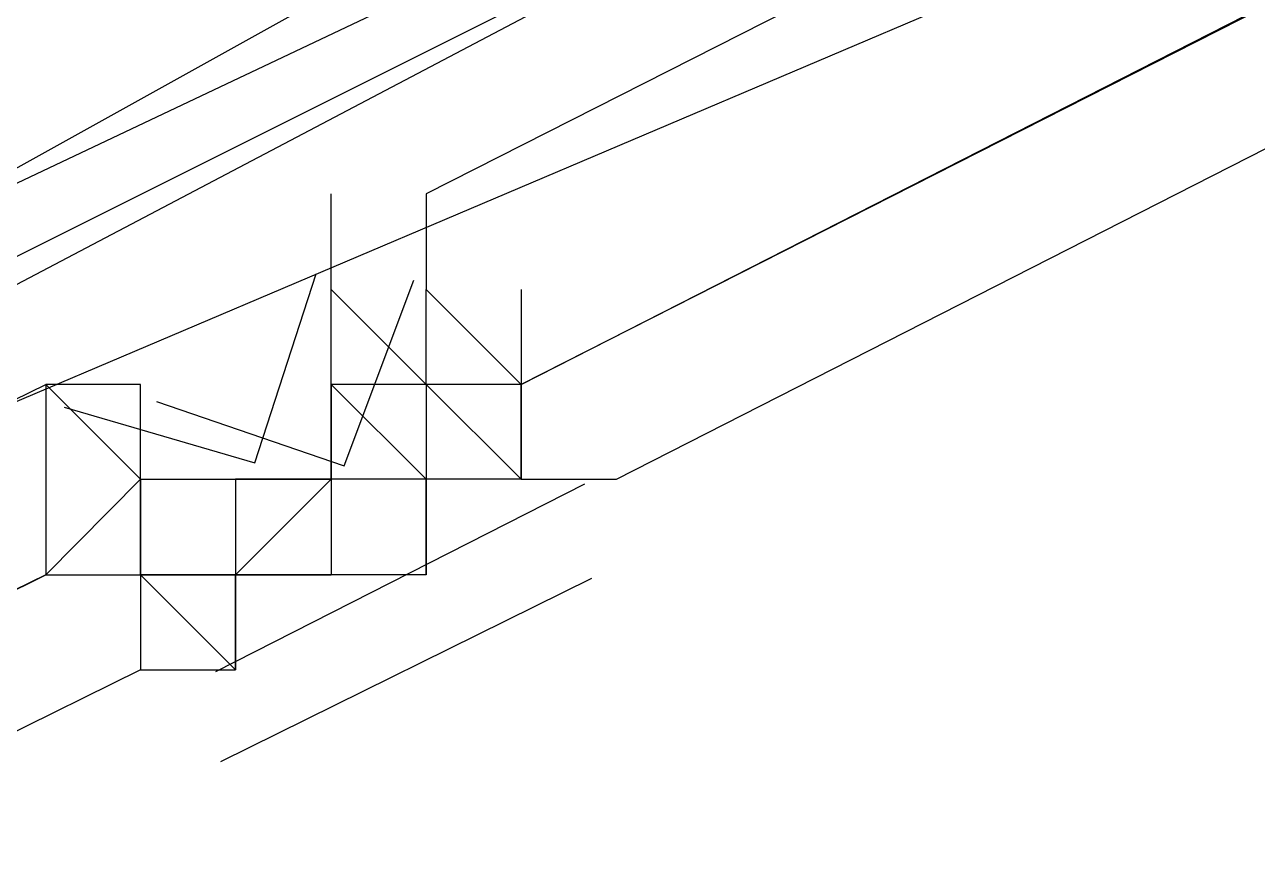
# Model space of a CAD drawing. Header units: feet. Extents: x -84 to 198, y -22 to 181.
# Drawn here: x 102.9437 to 103.1165, y 24.845 to 24.9615 of the extents above; entities that cross this region are included whole.
import ezdxf

# ---------------------------------------------------------------- set-up
doc = ezdxf.new("R2010")
doc.units = ezdxf.units.FT
doc.layers.add('A-LINEA', color=7, linetype='CONTINUOUS')

msp = doc.modelspace()

# ---------------------------------------------------------------- linework, layer by layer
at = {"layer": 'A-LINEA'}
for p, q in [((93.693, 20.9769), (103.4585, 25.128)), ((93.693, 20.9769), (103.4585, 25.128)), ((102.9867, 24.9378), (102.9867, 24.9378)), ((102.9867, 24.9378), (102.9867, 24.9378)), ((102.9867, 24.9378), (102.9867, 24.9378)), ((102.9867, 24.9378), (102.9867, 24.9378)), ((103, 24.9378), (103, 24.9378)), ((103, 24.9378), (103, 24.9378)), ((103, 24.9378), (103, 24.9378)), ((103, 24.9378), (103, 24.9378)), ((103, 24.9378), (103, 24.9378)), ((103, 24.9378), (103, 24.9378)), ((103, 24.9378), (103, 24.9378)), ((103, 24.9378), (103, 24.9378)), ((102.9867, 24.9244), (102.9867, 24.9244)), ((102.9867, 24.9244), (102.9867, 24.9244)), ((102.9867, 24.9244), (102.9867, 24.9244)), ((102.9867, 24.9111), (102.9867, 24.9244)), ((102.9867, 24.9244), (102.9867, 24.9244)), ((102.9867, 24.9244), (102.9867, 24.9244)), ((102.9867, 24.9244), (102.9867, 24.9244)), ((102.9867, 24.9244), (102.9867, 24.9244)), ((102.9867, 24.9244), (102.9867, 24.9244)), ((102.9867, 24.9111), (102.9867, 24.9244)), ((102.9867, 24.9244), (102.9867, 24.9244)), ((102.9867, 24.9244), (102.9867, 24.9244)), ((103, 24.9111), (103, 24.9244)), ((103, 24.9111), (103, 24.9244)), ((103, 24.9111), (103, 24.9244)), ((103, 24.9111), (103, 24.9244)), ((103, 24.9244), (103, 24.9244)), ((103, 24.9244), (103, 24.9244)), ((103, 24.9244), (103, 24.9244)), ((103, 24.9244), (103, 24.9244)), ((103, 24.9244), (103, 24.9244)), ((103, 24.9244), (103, 24.9244)), ((103, 24.9244), (103, 24.9244)), ((103, 24.9244), (103, 24.9244)), ((103, 24.9244), (103, 24.9244)), ((103, 24.9244), (103, 24.9244)), ((103, 24.9244), (103, 24.9244)), ((103, 24.9244), (103, 24.9244)), ((103, 24.9244), (103, 24.9244)), ((103, 24.9244), (103, 24.9244)), ((103, 24.9244), (103, 24.9244)), ((103, 24.9111), (103, 24.9244)), ((103, 24.9111), (103, 24.9244)), ((103, 24.9111), (103, 24.9244)), ((103, 24.9111), (103, 24.9244)), ((103, 24.9244), (103, 24.9244)), ((103, 24.9244), (103, 24.9244)), ((103, 24.9244), (103, 24.9244)), ((103, 24.9244), (103, 24.9244)), ((103, 24.9244), (103, 24.9244)), ((103, 24.9244), (103, 24.9244)), ((103, 24.9244), (103, 24.9244)), ((103, 24.9244), (103, 24.9244)), ((103, 24.9244), (103, 24.9244)), ((103, 24.9244), (103, 24.9244)), ((103, 24.9244), (103, 24.9244)), ((103, 24.9244), (103, 24.9244)), ((103, 24.9244), (103, 24.9244)), ((103, 24.9244), (103, 24.9244)), ((103, 24.9244), (103, 24.9244)), ((103.0133, 24.9244), (103.0133, 24.9111)), ((103.0133, 24.9244), (103.0133, 24.9111)), ((102.9467, 24.9111), (102.9467, 24.9111)), ((102.9467, 24.9111), (102.9467, 24.9111)), ((102.9467, 24.9111), (102.9467, 24.9111)), ((102.9467, 24.9111), (102.9467, 24.9111)), ((102.9467, 24.9111), (102.9467, 24.9111)), ((102.9467, 24.9111), (102.9467, 24.9111)), ((102.9467, 24.9111), (102.9467, 24.9111)), ((102.9467, 24.9111), (102.9467, 24.9111)), ((102.9467, 24.9111), (102.9467, 24.9111)), ((102.9467, 24.9111), (102.9467, 24.9111)), ((102.9467, 24.9111), (102.9467, 24.9111)), ((102.9467, 24.9111), (102.9467, 24.9111)), ((102.9467, 24.9111), (102.9467, 24.9111)), ((102.9467, 24.9111), (102.9467, 24.9111)), ((102.9467, 24.9111), (102.9467, 24.9111)), ((102.9467, 24.9111), (102.9467, 24.9111)), ((102.96, 24.9111), (102.96, 24.9111)), ((102.96, 24.9111), (102.96, 24.9111)), ((102.96, 24.9111), (102.96, 24.9111)), ((102.96, 24.9111), (102.96, 24.9111)), ((102.96, 24.9111), (102.96, 24.9111)), ((102.96, 24.9111), (102.96, 24.9111)), ((102.96, 24.9111), (102.96, 24.9111)), ((102.96, 24.9111), (102.96, 24.9111)), ((102.96, 24.9111), (102.96, 24.9111)), ((102.96, 24.9111), (102.96, 24.9111)), ((102.9867, 24.9111), (102.9867, 24.9111)), ((102.9867, 24.9111), (102.9867, 24.9111)), ((102.9867, 24.9111), (102.9867, 24.9111)), ((102.9867, 24.9111), (103, 24.8978)), ((102.9867, 24.9111), (102.9867, 24.9111)), ((102.9867, 24.9111), (102.9867, 24.9111)), ((102.9867, 24.9111), (102.9867, 24.9111)), ((102.9867, 24.9111), (102.9867, 24.9111)), ((102.9867, 24.8978), (102.9867, 24.9111)), ((102.9867, 24.9111), (102.9867, 24.9111)), ((102.9867, 24.9111), (102.9867, 24.9111)), ((102.9867, 24.9111), (102.9867, 24.9111)), ((102.9867, 24.9111), (102.9867, 24.9111)), ((102.9867, 24.9111), (102.9867, 24.9111)), ((102.9867, 24.9111), (102.9867, 24.8978)), ((102.9867, 24.9111), (102.9867, 24.9111)), ((102.9867, 24.9111), (102.9867, 24.9111)), ((102.9867, 24.9111), (102.9867, 24.9111)), ((102.9867, 24.9111), (102.9867, 24.9111)), ((102.9867, 24.9111), (102.9867, 24.8978)), ((102.9867, 24.9111), (102.9867, 24.9111)), ((102.9867, 24.9111), (102.9867, 24.9111)), ((102.9867, 24.9111), (102.9867, 24.9111)), ((102.9867, 24.9111), (102.9867, 24.9111)), ((103, 24.9111), (102.9867, 24.9111)), ((102.9867, 24.9111), (102.9867, 24.9111)), ((102.9867, 24.9111), (102.9867, 24.9111)), ((102.9867, 24.9111), (102.9867, 24.9111)), ((103, 24.9111), (102.9867, 24.9111)), ((102.9867, 24.9111), (102.9867, 24.9111)), ((102.9867, 24.9111), (102.9867, 24.9111)), ((102.9867, 24.9111), (102.9867, 24.9111)), ((102.9867, 24.9111), (102.9867, 24.9111)), ((102.9867, 24.9111), (102.9867, 24.9111)), ((102.9867, 24.9111), (102.9867, 24.9111)), ((102.9867, 24.9111), (102.9867, 24.9111)), ((102.9867, 24.9111), (102.9867, 24.9111)), ((102.9867, 24.9111), (102.9867, 24.9111)), ((102.9867, 24.9111), (102.9867, 24.9111)), ((102.9867, 24.9111), (102.9867, 24.9111)), ((102.9867, 24.9111), (103, 24.8978)), ((102.9867, 24.9111), (102.9867, 24.9111)), ((102.9867, 24.9111), (102.9867, 24.9111)), ((102.9867, 24.9111), (102.9867, 24.9111)), ((102.9867, 24.9111), (102.9867, 24.9111)), ((102.9867, 24.8978), (102.9867, 24.9111)), ((102.9867, 24.9111), (102.9867, 24.9111)), ((102.9867, 24.9111), (102.9867, 24.9111)), ((102.9867, 24.9111), (102.9867, 24.9111)), ((102.9867, 24.9111), (102.9867, 24.9111)), ((102.9867, 24.9111), (102.9867, 24.9111)), ((102.9867, 24.9111), (102.9867, 24.8978)), ((102.9867, 24.9111), (102.9867, 24.9111)), ((102.9867, 24.9111), (102.9867, 24.9111)), ((102.9867, 24.9111), (102.9867, 24.9111)), ((102.9867, 24.9111), (102.9867, 24.9111)), ((102.9867, 24.9111), (102.9867, 24.8978)), ((102.9867, 24.9111), (102.9867, 24.9111)), ((102.9867, 24.9111), (102.9867, 24.9111)), ((102.9867, 24.9111), (102.9867, 24.9111)), ((102.9867, 24.9111), (102.9867, 24.9111)), ((103, 24.9111), (102.9867, 24.9111)), ((102.9867, 24.9111), (102.9867, 24.9111)), ((102.9867, 24.9111), (102.9867, 24.9111)), ((102.9867, 24.9111), (102.9867, 24.9111)), ((103, 24.9111), (102.9867, 24.9111)), ((102.9867, 24.9111), (102.9867, 24.9111)), ((102.9867, 24.9111), (102.9867, 24.9111)), ((102.9867, 24.9111), (102.9867, 24.9111)), ((102.9867, 24.9111), (102.9867, 24.9111)), ((102.9867, 24.9111), (102.9867, 24.9111)), ((102.9867, 24.9111), (102.9867, 24.9111)), ((102.9867, 24.9111), (102.9867, 24.9111)), ((102.9867, 24.9111), (102.9867, 24.9111)), ((103, 24.9111), (103, 24.9111)), ((103, 24.9111), (103, 24.9111)), ((103, 24.9111), (103, 24.9111)), ((103, 24.9111), (103, 24.9111)), ((103, 24.9111), (103, 24.9111)), ((103, 24.9111), (103, 24.9111)), ((103, 24.9111), (103, 24.9111)), ((103, 24.9111), (103, 24.9111)), ((103, 24.9111), (103, 24.9111)), ((103, 24.9111), (103, 24.9111)), ((103, 24.9111), (103, 24.9111)), ((103, 24.9111), (103, 24.9111)), ((103, 24.9111), (103, 24.9111)), ((103, 24.9111), (103, 24.9111)), ((103, 24.9111), (103, 24.9111)), ((103, 24.9111), (103, 24.9111)), ((103, 24.9111), (103, 24.9111)), ((103, 24.9111), (103, 24.9111)), ((103.0133, 24.9111), (103, 24.9111)), ((103, 24.9111), (103, 24.8978)), ((103, 24.9111), (103, 24.9111)), ((103, 24.9111), (103, 24.9111)), ((103, 24.9111), (103, 24.9111)), ((103, 24.9111), (103, 24.9111)), ((103, 24.9111), (103, 24.9111)), ((103, 24.9111), (103, 24.9111)), ((103, 24.9111), (103, 24.9111)), ((103, 24.9111), (103, 24.9111)), ((103, 24.9111), (103, 24.9111)), ((103, 24.9111), (103, 24.9111)), ((103, 24.9111), (103, 24.9111)), ((103, 24.9111), (103, 24.9111)), ((103, 24.9111), (103, 24.9111)), ((103, 24.9111), (103, 24.8978)), ((103, 24.9111), (103, 24.9111)), ((103, 24.9111), (103, 24.9111)), ((103, 24.9111), (103, 24.9111)), ((103, 24.9111), (103, 24.9111)), ((103, 24.9111), (103, 24.9111)), ((103, 24.9111), (103, 24.9111)), ((103, 24.9111), (103, 24.9111)), ((103, 24.9111), (103, 24.9111)), ((103, 24.9111), (103, 24.9111)), ((103, 24.9111), (103, 24.9111)), ((103, 24.9111), (103, 24.9111)), ((103, 24.9111), (103, 24.9111)), ((103, 24.9111), (103, 24.9111)), ((103, 24.9111), (103, 24.9111)), ((103, 24.9111), (103, 24.9111)), ((103, 24.9111), (103, 24.9111)), ((103, 24.9111), (103, 24.9111)), ((103, 24.9111), (103, 24.9111)), ((103, 24.9111), (103, 24.9111)), ((103, 24.9111), (103, 24.9111)), ((103, 24.9111), (103, 24.9111)), ((103, 24.9111), (103, 24.9111)), ((103, 24.9111), (103, 24.9111)), ((103, 24.9111), (103, 24.9111)), ((103, 24.9111), (103, 24.9111)), ((103, 24.9111), (103, 24.9111)), ((103, 24.9111), (103, 24.9111)), ((103, 24.9111), (103, 24.9111)), ((103, 24.9111), (103, 24.9111)), ((103.0133, 24.9111), (103, 24.9111)), ((103, 24.9111), (103, 24.8978)), ((103, 24.9111), (103, 24.9111)), ((103, 24.9111), (103, 24.9111)), ((103, 24.9111), (103, 24.9111)), ((103, 24.9111), (103, 24.9111)), ((103, 24.9111), (103, 24.9111)), ((103, 24.9111), (103, 24.9111)), ((103, 24.9111), (103, 24.9111)), ((103, 24.9111), (103, 24.9111)), ((103, 24.9111), (103, 24.9111)), ((103, 24.9111), (103, 24.9111)), ((103, 24.9111), (103, 24.9111)), ((103, 24.9111), (103, 24.9111)), ((103, 24.9111), (103, 24.9111)), ((103, 24.9111), (103, 24.8978)), ((103, 24.9111), (103, 24.9111)), ((103, 24.9111), (103, 24.9111)), ((103, 24.9111), (103, 24.9111)), ((103, 24.9111), (103, 24.9111)), ((103, 24.9111), (103, 24.9111)), ((103, 24.9111), (103, 24.9111)), ((103, 24.9111), (103, 24.9111)), ((103, 24.9111), (103, 24.9111)), ((103, 24.9111), (103, 24.9111)), ((103, 24.9111), (103, 24.9111)), ((103, 24.9111), (103, 24.9111)), ((103.0133, 24.9111), (103.0133, 24.9111)), ((103.0133, 24.9111), (103.0133, 24.9111)), ((103.0133, 24.9111), (103.0133, 24.9111)), ((103.0133, 24.9111), (103.0133, 24.9111)), ((103.0133, 24.9111), (103.0133, 24.9111)), ((103.0133, 24.8978), (103.0133, 24.9111)), ((103.0133, 24.9111), (103.0133, 24.9111)), ((103.0133, 24.9111), (103.0133, 24.9111)), ((103.0133, 24.9111), (103.0133, 24.9111)), ((103.0133, 24.9111), (103.0133, 24.9111)), ((103.0133, 24.9111), (103.0133, 24.9111)), ((103.0133, 24.9111), (103.0133, 24.9111)), ((103.0133, 24.9111), (103.0133, 24.9111)), ((103.0133, 24.9111), (103.0133, 24.9111)), ((103.0133, 24.9111), (103.0133, 24.9111)), ((103.0133, 24.9111), (103.0133, 24.9111)), ((103.0133, 24.9111), (103.0133, 24.9111)), ((103.0133, 24.9111), (103.0133, 24.9111)), ((103.0133, 24.8978), (103.0133, 24.9111)), ((103.0133, 24.9111), (103.0133, 24.9111)), ((103.0133, 24.9111), (103.0133, 24.9111)), ((103.0133, 24.9111), (103.0133, 24.9111)), ((103.0133, 24.9111), (103.0133, 24.9111)), ((103.0133, 24.9111), (103.0133, 24.9111)), ((103.0133, 24.9111), (103.0133, 24.9111)), ((103.0133, 24.9111), (103.0133, 24.9111)), ((102.9467, 24.8978), (102.9467, 24.8978)), ((102.9467, 24.8978), (102.9467, 24.8978)), ((102.9467, 24.8978), (102.9467, 24.8978)), ((102.9467, 24.8978), (102.9467, 24.8978)), ((102.9467, 24.8978), (102.9467, 24.8978)), ((102.9467, 24.8978), (102.9467, 24.8978)), ((102.9467, 24.8978), (102.9467, 24.8978)), ((102.9467, 24.8978), (102.9467, 24.8978)), ((102.9467, 24.8978), (102.9467, 24.8978)), ((102.9467, 24.8978), (102.9467, 24.8978)), ((102.9467, 24.8978), (102.9467, 24.8978)), ((102.9467, 24.8978), (102.9467, 24.8978)), ((102.9467, 24.8978), (102.9467, 24.8978)), ((102.9467, 24.8978), (102.9467, 24.8978)), ((102.9467, 24.8978), (102.9467, 24.8978)), ((102.9467, 24.8978), (102.9467, 24.8978)), ((102.96, 24.8978), (102.96, 24.8978)), ((102.96, 24.8978), (102.96, 24.8978)), ((102.96, 24.8978), (102.96, 24.8978)), ((102.96, 24.8978), (102.96, 24.8978)), ((102.96, 24.8978), (102.9733, 24.8978)), ((102.96, 24.8978), (102.96, 24.8978)), ((102.96, 24.8978), (102.96, 24.8978)), ((102.96, 24.8978), (102.96, 24.8978)), ((102.96, 24.8978), (102.96, 24.8844)), ((102.96, 24.8978), (102.96, 24.8978)), ((102.96, 24.8978), (102.96, 24.8978)), ((102.96, 24.8978), (102.96, 24.8978)), ((102.96, 24.8978), (102.96, 24.8978)), ((102.96, 24.8978), (102.96, 24.8978)), ((102.96, 24.8978), (102.96, 24.8978)), ((102.96, 24.8978), (102.96, 24.8978)), ((102.96, 24.8844), (102.96, 24.8978)), ((102.96, 24.8978), (102.96, 24.8978)), ((102.96, 24.8978), (102.96, 24.8978)), ((102.96, 24.8978), (102.96, 24.8978)), ((102.96, 24.8978), (102.96, 24.8978)), ((102.96, 24.8978), (102.96, 24.8978)), ((102.96, 24.8978), (102.96, 24.8978)), ((102.96, 24.8978), (102.96, 24.8978)), ((102.96, 24.8978), (102.96, 24.8978)), ((102.96, 24.8978), (102.96, 24.8978)), ((102.96, 24.8978), (102.96, 24.8978)), ((102.96, 24.8978), (102.96, 24.8978)), ((102.96, 24.8978), (102.96, 24.8978)), ((102.96, 24.8978), (102.96, 24.8978)), ((102.96, 24.8978), (102.96, 24.8978)), ((102.96, 24.8978), (102.96, 24.8978)), ((102.96, 24.8978), (102.96, 24.8978)), ((102.96, 24.8978), (102.96, 24.8978)), ((102.96, 24.8978), (102.96, 24.8978)), ((102.96, 24.8978), (102.96, 24.8978)), ((102.96, 24.8978), (102.96, 24.8978)), ((102.96, 24.8978), (102.96, 24.8978)), ((102.96, 24.8978), (102.96, 24.8978)), ((102.96, 24.8978), (102.96, 24.8978)), ((102.96, 24.8978), (102.96, 24.8978)), ((102.96, 24.8978), (102.96, 24.8978)), ((102.96, 24.8978), (102.96, 24.8978)), ((102.96, 24.8978), (102.9733, 24.8978)), ((102.96, 24.8978), (102.96, 24.8978)), ((102.96, 24.8978), (102.96, 24.8978)), ((102.96, 24.8978), (102.96, 24.8978)), ((102.96, 24.8978), (102.96, 24.8844)), ((102.96, 24.8978), (102.96, 24.8978)), ((102.96, 24.8978), (102.96, 24.8978)), ((102.96, 24.8978), (102.96, 24.8978)), ((102.96, 24.8978), (102.96, 24.8978)), ((102.96, 24.8978), (102.96, 24.8978)), ((102.96, 24.8978), (102.96, 24.8978)), ((102.96, 24.8978), (102.96, 24.8978)), ((102.96, 24.8844), (102.96, 24.8978)), ((102.96, 24.8978), (102.96, 24.8978)), ((102.96, 24.8978), (102.96, 24.8978)), ((102.96, 24.8978), (102.96, 24.8978)), ((102.96, 24.8978), (102.96, 24.8978)), ((102.96, 24.8978), (102.96, 24.8978)), ((102.96, 24.8978), (102.96, 24.8978)), ((102.96, 24.8978), (102.96, 24.8978)), ((102.96, 24.8978), (102.96, 24.8978)), ((102.96, 24.8978), (102.96, 24.8978)), ((102.96, 24.8978), (102.96, 24.8978)), ((102.96, 24.8978), (102.96, 24.8978)), ((102.96, 24.8978), (102.96, 24.8978)), ((102.96, 24.8978), (102.96, 24.8978)), ((102.96, 24.8978), (102.96, 24.8978)), ((102.96, 24.8978), (102.96, 24.8978)), ((102.96, 24.8978), (102.96, 24.8978)), ((102.96, 24.8978), (102.96, 24.8978)), ((102.96, 24.8978), (102.96, 24.8978)), ((102.96, 24.8978), (102.96, 24.8978)), ((102.96, 24.8978), (102.96, 24.8978)), ((102.96, 24.8978), (102.96, 24.8978)), ((102.96, 24.8978), (102.96, 24.8978)), ((103.0222, 24.8971), (102.9705, 24.8708)), ((103.0222, 24.8971), (102.9705, 24.8708)), ((102.9733, 24.8978), (102.9733, 24.8978)), ((102.9733, 24.8978), (102.9733, 24.8978)), ((102.9733, 24.8978), (102.9867, 24.8978)), ((102.9733, 24.8978), (102.9733, 24.8978)), ((102.9733, 24.8978), (102.9867, 24.8978)), ((102.9733, 24.8978), (102.9733, 24.8978)), ((102.9733, 24.8978), (102.9733, 24.8978)), ((102.9733, 24.8978), (102.9733, 24.8978)), ((102.9733, 24.8978), (102.9867, 24.8978)), ((102.9733, 24.8978), (102.9733, 24.8978)), ((102.9733, 24.8978), (102.9733, 24.8978)), ((102.9733, 24.8978), (102.9733, 24.8978)), ((102.9733, 24.8978), (102.9733, 24.8978)), ((102.9733, 24.8978), (102.9733, 24.8978)), ((102.9733, 24.8978), (102.9733, 24.8978)), ((102.9733, 24.8978), (102.9733, 24.8978)), ((102.9733, 24.8978), (102.9733, 24.8978)), ((102.9733, 24.8978), (102.9733, 24.8978)), ((102.9733, 24.8978), (102.9733, 24.8978)), ((102.9733, 24.8978), (102.9733, 24.8978)), ((102.9733, 24.8978), (102.9733, 24.8978)), ((102.9733, 24.8978), (102.9733, 24.8978)), ((102.9733, 24.8978), (102.9733, 24.8978)), ((102.9733, 24.8978), (102.9867, 24.8978)), ((102.9733, 24.8978), (102.9733, 24.8978)), ((102.9733, 24.8978), (102.9733, 24.8978)), ((102.9733, 24.8978), (102.9733, 24.8978)), ((102.9733, 24.8978), (102.9733, 24.8978)), ((102.9733, 24.8978), (102.9733, 24.8978)), ((102.9733, 24.8978), (102.9733, 24.8978)), ((102.9733, 24.8978), (102.9733, 24.8978)), ((102.9733, 24.8978), (102.9733, 24.8978)), ((102.9733, 24.8978), (102.9733, 24.8978)), ((102.9733, 24.8978), (102.9733, 24.8978)), ((102.9733, 24.8978), (102.9733, 24.8978)), ((102.9733, 24.8978), (102.9733, 24.8978)), ((102.9733, 24.8978), (102.9733, 24.8978)), ((102.9733, 24.8978), (102.9733, 24.8978)), ((102.9733, 24.8978), (102.9733, 24.8978)), ((102.9733, 24.8978), (102.9733, 24.8978)), ((102.9733, 24.8978), (102.9733, 24.8978)), ((102.9733, 24.8978), (102.9733, 24.8978)), ((102.9733, 24.8978), (102.9733, 24.8978)), ((102.9733, 24.8978), (102.9733, 24.8978)), ((102.9733, 24.8978), (102.9733, 24.8978)), ((102.9733, 24.8978), (102.9733, 24.8978)), ((102.9733, 24.8978), (102.9733, 24.8978)), ((102.9867, 24.8978), (102.9733, 24.8978)), ((102.9733, 24.8978), (102.9733, 24.8978)), ((102.9733, 24.8978), (102.9733, 24.8978)), ((102.9733, 24.8978), (102.9733, 24.8978)), ((102.9867, 24.8978), (102.9733, 24.8978)), ((102.9733, 24.8978), (102.9733, 24.8978)), ((102.9733, 24.8978), (102.9733, 24.8978)), ((102.9733, 24.8978), (102.9733, 24.8978)), ((102.9733, 24.8978), (102.9733, 24.8978)), ((102.9733, 24.8978), (102.9733, 24.8978)), ((102.9733, 24.8978), (102.9733, 24.8978)), ((102.9733, 24.8978), (102.9733, 24.8978)), ((102.9733, 24.8978), (102.9733, 24.8978)), ((102.9733, 24.8978), (102.9733, 24.8978)), ((102.9733, 24.8978), (102.9733, 24.8978)), ((102.9733, 24.8978), (102.9733, 24.8978)), ((102.9733, 24.8978), (102.9733, 24.8978)), ((102.9733, 24.8978), (102.9733, 24.8978)), ((102.9733, 24.8978), (102.9733, 24.8978)), ((102.9733, 24.8978), (102.9733, 24.8978)), ((102.9733, 24.8978), (102.9867, 24.8978)), ((102.9733, 24.8978), (102.9733, 24.8978)), ((102.9733, 24.8978), (102.9867, 24.8978)), ((102.9733, 24.8978), (102.9733, 24.8978)), ((102.9733, 24.8978), (102.9733, 24.8978)), ((102.9733, 24.8978), (102.9733, 24.8978)), ((102.9733, 24.8978), (102.9867, 24.8978)), ((102.9733, 24.8978), (102.9733, 24.8978)), ((102.9733, 24.8978), (102.9733, 24.8978)), ((102.9733, 24.8978), (102.9733, 24.8978)), ((102.9733, 24.8978), (102.9733, 24.8978)), ((102.9733, 24.8978), (102.9733, 24.8978)), ((102.9733, 24.8978), (102.9733, 24.8978)), ((102.9733, 24.8978), (102.9733, 24.8978)), ((102.9733, 24.8978), (102.9733, 24.8978)), ((102.9733, 24.8978), (102.9733, 24.8978)), ((102.9733, 24.8978), (102.9733, 24.8978)), ((102.9733, 24.8978), (102.9733, 24.8978)), ((102.9733, 24.8978), (102.9733, 24.8978)), ((102.9733, 24.8978), (102.9733, 24.8978)), ((102.9733, 24.8978), (102.9733, 24.8978)), ((102.9733, 24.8978), (102.9867, 24.8978)), ((102.9733, 24.8978), (102.9733, 24.8978)), ((102.9733, 24.8978), (102.9733, 24.8978)), ((102.9733, 24.8978), (102.9733, 24.8978)), ((102.9733, 24.8978), (102.9733, 24.8978)), ((102.9733, 24.8978), (102.9733, 24.8978)), ((102.9733, 24.8978), (102.9733, 24.8978)), ((102.9733, 24.8978), (102.9733, 24.8978)), ((102.9733, 24.8978), (102.9733, 24.8978)), ((102.9733, 24.8978), (102.9733, 24.8978)), ((102.9733, 24.8978), (102.9733, 24.8978)), ((102.9733, 24.8978), (102.9733, 24.8978)), ((102.9733, 24.8978), (102.9733, 24.8978)), ((102.9733, 24.8978), (102.9733, 24.8978)), ((102.9733, 24.8978), (102.9733, 24.8978)), ((102.9733, 24.8978), (102.9733, 24.8978)), ((102.9733, 24.8978), (102.9733, 24.8978)), ((102.9733, 24.8978), (102.9733, 24.8978)), ((102.9733, 24.8978), (102.9733, 24.8978)), ((102.9733, 24.8978), (102.9733, 24.8978)), ((102.9733, 24.8978), (102.9733, 24.8978)), ((102.9733, 24.8978), (102.9733, 24.8978)), ((102.9733, 24.8978), (102.9733, 24.8978)), ((102.9733, 24.8978), (102.9733, 24.8978)), ((102.9867, 24.8978), (102.9733, 24.8978)), ((102.9733, 24.8978), (102.9733, 24.8978)), ((102.9733, 24.8978), (102.9733, 24.8978)), ((102.9733, 24.8978), (102.9733, 24.8978)), ((102.9867, 24.8978), (102.9733, 24.8978)), ((102.9733, 24.8978), (102.9733, 24.8978)), ((102.9733, 24.8978), (102.9733, 24.8978)), ((102.9733, 24.8978), (102.9733, 24.8978)), ((102.9733, 24.8978), (102.9733, 24.8978)), ((102.9733, 24.8978), (102.9733, 24.8978)), ((102.9733, 24.8978), (102.9733, 24.8978)), ((102.9733, 24.8978), (102.9733, 24.8978)), ((102.9733, 24.8978), (102.9733, 24.8978)), ((102.9733, 24.8978), (102.9733, 24.8978)), ((102.9733, 24.8978), (102.9733, 24.8978)), ((102.9733, 24.8978), (102.9733, 24.8978)), ((102.9733, 24.8978), (102.9733, 24.8978)), ((102.9733, 24.8978), (102.9733, 24.8978)), ((102.9867, 24.8978), (102.9867, 24.8844)), ((102.9867, 24.8978), (102.9867, 24.8978)), ((102.9867, 24.8978), (102.9867, 24.8978)), ((102.9867, 24.8978), (102.9867, 24.8978)), ((102.9867, 24.8978), (102.9867, 24.8978)), ((102.9867, 24.8978), (102.9867, 24.8978)), ((102.9867, 24.8978), (102.9867, 24.8978)), ((102.9867, 24.8978), (102.9867, 24.8978)), ((102.9867, 24.8978), (102.9867, 24.8978)), ((102.9867, 24.8978), (102.9867, 24.8978)), ((102.9867, 24.8978), (102.9867, 24.8978)), ((102.9867, 24.8978), (102.9867, 24.8978)), ((102.9867, 24.8978), (102.9867, 24.8978)), ((102.9867, 24.8978), (102.9867, 24.8978)), ((102.9867, 24.8978), (102.9867, 24.8978)), ((102.9867, 24.8978), (102.9867, 24.8978)), ((102.9867, 24.8978), (102.9867, 24.8978)), ((102.9867, 24.8978), (102.9867, 24.8978)), ((102.9867, 24.8978), (102.9867, 24.8978)), ((102.9867, 24.8978), (102.9867, 24.8978)), ((102.9867, 24.8978), (102.9867, 24.8978)), ((102.9867, 24.8978), (102.9867, 24.8978)), ((102.9867, 24.8978), (102.9867, 24.8978)), ((103, 24.8978), (102.9867, 24.8978)), ((102.9867, 24.8978), (102.9867, 24.8978)), ((102.9867, 24.8978), (102.9867, 24.8978)), ((102.9867, 24.8978), (102.9867, 24.8978)), ((102.9867, 24.8978), (102.9867, 24.8844)), ((102.9867, 24.8978), (102.9867, 24.8978)), ((102.9867, 24.8978), (102.9867, 24.8844)), ((102.9867, 24.8978), (102.9867, 24.8978)), ((102.9867, 24.8978), (102.9867, 24.8978)), ((102.9867, 24.8978), (102.9867, 24.8978)), ((102.9867, 24.8978), (102.9867, 24.8978)), ((102.9867, 24.8978), (102.9867, 24.8978)), ((102.9867, 24.8978), (102.9867, 24.8978)), ((102.9867, 24.8978), (102.9867, 24.8978)), ((102.9867, 24.8978), (102.9867, 24.8978)), ((102.9867, 24.8978), (102.9867, 24.8844)), ((102.9867, 24.8978), (102.9867, 24.8978)), ((102.9867, 24.8978), (102.9867, 24.8978)), ((102.9867, 24.8978), (102.9867, 24.8844)), ((102.9867, 24.8978), (102.9867, 24.8978)), ((102.9867, 24.8978), (102.9867, 24.8978)), ((102.9867, 24.8978), (102.9867, 24.8978)), ((102.9867, 24.8978), (102.9867, 24.8978)), ((102.9867, 24.8978), (102.9867, 24.8978)), ((102.9867, 24.8978), (102.9867, 24.8978)), ((102.9867, 24.8978), (102.9867, 24.8978)), ((102.9867, 24.8978), (102.9867, 24.8978)), ((102.9867, 24.8978), (102.9867, 24.8978)), ((102.9867, 24.8978), (102.9867, 24.8978)), ((102.9867, 24.8978), (102.9867, 24.8978)), ((102.9867, 24.8978), (102.9867, 24.8978)), ((102.9867, 24.8978), (102.9867, 24.8978)), ((102.9867, 24.8978), (102.9867, 24.8844)), ((102.9867, 24.8978), (102.9867, 24.8978)), ((102.9867, 24.8978), (102.9867, 24.8978)), ((102.9867, 24.8978), (102.9867, 24.8978)), ((102.9867, 24.8978), (102.9867, 24.8978)), ((102.9867, 24.8978), (102.9867, 24.8978)), ((102.9867, 24.8978), (102.9867, 24.8978)), ((102.9867, 24.8978), (102.9867, 24.8978)), ((102.9867, 24.8978), (102.9867, 24.8978)), ((102.9867, 24.8978), (102.9867, 24.8978)), ((102.9867, 24.8978), (102.9867, 24.8978)), ((102.9867, 24.8978), (102.9867, 24.8978)), ((102.9867, 24.8978), (102.9867, 24.8978)), ((102.9867, 24.8978), (102.9867, 24.8978)), ((102.9867, 24.8978), (102.9867, 24.8978)), ((102.9867, 24.8978), (102.9867, 24.8978)), ((102.9867, 24.8978), (102.9867, 24.8978)), ((102.9867, 24.8978), (102.9867, 24.8978)), ((102.9867, 24.8978), (102.9867, 24.8978)), ((102.9867, 24.8978), (102.9867, 24.8978)), ((102.9867, 24.8978), (102.9867, 24.8978)), ((102.9867, 24.8978), (102.9867, 24.8978)), ((102.9867, 24.8978), (102.9867, 24.8978)), ((103, 24.8978), (102.9867, 24.8978)), ((102.9867, 24.8978), (102.9867, 24.8978)), ((102.9867, 24.8978), (102.9867, 24.8978)), ((102.9867, 24.8978), (102.9867, 24.8978)), ((102.9867, 24.8978), (102.9867, 24.8844)), ((102.9867, 24.8978), (102.9867, 24.8978)), ((102.9867, 24.8978), (102.9867, 24.8844)), ((102.9867, 24.8978), (102.9867, 24.8978)), ((102.9867, 24.8978), (102.9867, 24.8978)), ((102.9867, 24.8978), (102.9867, 24.8978)), ((102.9867, 24.8978), (102.9867, 24.8978)), ((102.9867, 24.8978), (102.9867, 24.8978)), ((102.9867, 24.8978), (102.9867, 24.8978)), ((102.9867, 24.8978), (102.9867, 24.8978)), ((102.9867, 24.8978), (102.9867, 24.8978)), ((102.9867, 24.8978), (102.9867, 24.8844)), ((102.9867, 24.8978), (102.9867, 24.8978)), ((102.9867, 24.8978), (102.9867, 24.8978)), ((102.9867, 24.8978), (102.9867, 24.8844)), ((102.9867, 24.8978), (102.9867, 24.8978)), ((102.9867, 24.8978), (102.9867, 24.8978)), ((102.9867, 24.8978), (102.9867, 24.8978)), ((102.9867, 24.8978), (102.9867, 24.8978)), ((102.9867, 24.8978), (102.9867, 24.8978)), ((102.9867, 24.8978), (102.9867, 24.8978)), ((102.9867, 24.8978), (102.9867, 24.8978)), ((102.9867, 24.8978), (102.9867, 24.8978)), ((102.9867, 24.8978), (102.9867, 24.8978)), ((102.9867, 24.8978), (102.9867, 24.8978)), ((102.9867, 24.8978), (102.9867, 24.8978)), ((102.9867, 24.8978), (102.9867, 24.8978)), ((102.9867, 24.8978), (102.9867, 24.8978)), ((103, 24.8978), (103, 24.8844)), ((103, 24.8978), (103, 24.8978)), ((103, 24.8978), (103, 24.8978)), ((103, 24.8978), (103, 24.8978)), ((103, 24.8978), (103, 24.8978)), ((103, 24.8978), (103, 24.8978)), ((103, 24.8978), (103, 24.8978)), ((103, 24.8978), (103, 24.8978)), ((103, 24.8844), (103, 24.8978)), ((103, 24.8978), (103, 24.8978)), ((103, 24.8978), (103, 24.8978)), ((103, 24.8978), (103, 24.8978)), ((103, 24.8978), (103, 24.8978)), ((103, 24.8978), (103, 24.8978)), ((103, 24.8978), (103, 24.8978)), ((103, 24.8978), (103, 24.8978)), ((103, 24.8978), (103, 24.8978)), ((103, 24.8978), (103, 24.8978)), ((103, 24.8978), (103, 24.8978)), ((103, 24.8978), (103, 24.8978)), ((103, 24.8978), (103, 24.8978)), ((103, 24.8978), (103, 24.8978)), ((103, 24.8978), (103, 24.8978)), ((103, 24.8978), (103, 24.8978)), ((103, 24.8978), (103, 24.8978)), ((103, 24.8978), (103, 24.8978)), ((103.0133, 24.8978), (103, 24.8978)), ((103.0133, 24.8978), (103, 24.8978)), ((103.0133, 24.8978), (103, 24.8978)), ((103, 24.8978), (103, 24.8978)), ((103, 24.8978), (103, 24.8978)), ((103, 24.8978), (103, 24.8978)), ((103, 24.8978), (103, 24.8978)), ((103, 24.8978), (103, 24.8978)), ((103.0133, 24.8978), (103, 24.8978)), ((103, 24.8978), (103, 24.8978)), ((103, 24.8978), (103, 24.8978)), ((103, 24.8978), (103, 24.8978)), ((103, 24.8978), (103, 24.8978)), ((103, 24.8978), (103, 24.8978)), ((103, 24.8978), (103, 24.8978)), ((103, 24.8978), (103, 24.8978)), ((103, 24.8978), (103, 24.8978)), ((103, 24.8978), (103, 24.8978)), ((103, 24.8978), (103, 24.8978)), ((103, 24.8978), (103, 24.8978)), ((103, 24.8978), (103, 24.8978)), ((103, 24.8978), (103, 24.8978)), ((103, 24.8978), (103, 24.8978)), ((103, 24.8978), (103, 24.8978)), ((103, 24.8978), (103, 24.8978)), ((103, 24.8978), (103, 24.8978)), ((103.0133, 24.8978), (103, 24.8978)), ((103, 24.8978), (103, 24.8978)), ((103, 24.8978), (103, 24.8978)), ((103, 24.8978), (103, 24.8978)), ((103, 24.8978), (103, 24.8978)), ((103, 24.8978), (103, 24.8978)), ((103, 24.8978), (103, 24.8978)), ((103, 24.8978), (103, 24.8978)), ((103, 24.8978), (103, 24.8978)), ((103, 24.8978), (103, 24.8978)), ((103, 24.8978), (103, 24.8978)), ((103, 24.8978), (103, 24.8978)), ((103, 24.8978), (103, 24.8978)), ((103, 24.8978), (103, 24.8844)), ((103, 24.8978), (103, 24.8978)), ((103, 24.8978), (103, 24.8978)), ((103, 24.8978), (103, 24.8978)), ((103, 24.8978), (103, 24.8978)), ((103, 24.8978), (103, 24.8978)), ((103, 24.8978), (103, 24.8978)), ((103, 24.8978), (103, 24.8978)), ((103, 24.8844), (103, 24.8978)), ((103, 24.8978), (103, 24.8978)), ((103, 24.8978), (103, 24.8978)), ((103, 24.8978), (103, 24.8978)), ((103, 24.8978), (103, 24.8978)), ((103, 24.8978), (103, 24.8978)), ((103, 24.8978), (103, 24.8978)), ((103, 24.8978), (103, 24.8978)), ((103, 24.8978), (103, 24.8978)), ((103, 24.8978), (103, 24.8978)), ((103, 24.8978), (103, 24.8978)), ((103, 24.8978), (103, 24.8978)), ((103, 24.8978), (103, 24.8978)), ((103, 24.8978), (103, 24.8978)), ((103, 24.8978), (103, 24.8978)), ((103, 24.8978), (103, 24.8978)), ((103, 24.8978), (103, 24.8978)), ((103, 24.8978), (103, 24.8978)), ((103.0133, 24.8978), (103, 24.8978)), ((103.0133, 24.8978), (103, 24.8978)), ((103.0133, 24.8978), (103, 24.8978)), ((103, 24.8978), (103, 24.8978)), ((103, 24.8978), (103, 24.8978)), ((103, 24.8978), (103, 24.8978)), ((103, 24.8978), (103, 24.8978)), ((103, 24.8978), (103, 24.8978)), ((103.0133, 24.8978), (103, 24.8978)), ((103, 24.8978), (103, 24.8978)), ((103, 24.8978), (103, 24.8978)), ((103, 24.8978), (103, 24.8978)), ((103, 24.8978), (103, 24.8978)), ((103, 24.8978), (103, 24.8978)), ((103, 24.8978), (103, 24.8978)), ((103, 24.8978), (103, 24.8978)), ((103, 24.8978), (103, 24.8978)), ((103, 24.8978), (103, 24.8978)), ((103, 24.8978), (103, 24.8978)), ((103, 24.8978), (103, 24.8978)), ((103, 24.8978), (103, 24.8978)), ((103, 24.8978), (103, 24.8978)), ((103, 24.8978), (103, 24.8978)), ((103, 24.8978), (103, 24.8978)), ((103, 24.8978), (103, 24.8978)), ((103, 24.8978), (103, 24.8978)), ((103.0133, 24.8978), (103, 24.8978)), ((103, 24.8978), (103, 24.8978)), ((103, 24.8978), (103, 24.8978)), ((103, 24.8978), (103, 24.8978)), ((103, 24.8978), (103, 24.8978)), ((103, 24.8978), (103, 24.8978)), ((103, 24.8978), (103, 24.8978)), ((103, 24.8978), (103, 24.8978)), ((103, 24.8978), (103, 24.8978)), ((103, 24.8978), (103, 24.8978)), ((103, 24.8978), (103, 24.8978)), ((103, 24.8978), (103, 24.8978)), ((103, 24.8978), (103, 24.8978)), ((103.0133, 24.8978), (103.0133, 24.8978)), ((103.0133, 24.8978), (103.0133, 24.8978)), ((103.0133, 24.8978), (103.0133, 24.8978)), ((103.0133, 24.8978), (103.0133, 24.8978)), ((103.0133, 24.8978), (103.0133, 24.8978)), ((103.0133, 24.8978), (103.0133, 24.8978)), ((103.0133, 24.8978), (103.0133, 24.8978)), ((103.0133, 24.8978), (103.0133, 24.8978)), ((103.0133, 24.8978), (103.0133, 24.8978)), ((103.0133, 24.8978), (103.0133, 24.8978)), ((103.0133, 24.8978), (103.0133, 24.8978)), ((103.0133, 24.8978), (103.0133, 24.8978)), ((103.0133, 24.8978), (103.0133, 24.8978)), ((103.0133, 24.8978), (103.0133, 24.8978)), ((103.0133, 24.8978), (103.0133, 24.8978)), ((103.0133, 24.8978), (103.0133, 24.8978)), ((103.0133, 24.8978), (103.0133, 24.8978)), ((103.0133, 24.8978), (103.0133, 24.8978)), ((103.0133, 24.8978), (103.0133, 24.8978)), ((103.0133, 24.8978), (103.0133, 24.8978)), ((103.0133, 24.8978), (103.0133, 24.8978)), ((103.0133, 24.8978), (103.0133, 24.8978)), ((103.0133, 24.8978), (103.0133, 24.8978)), ((103.0133, 24.8978), (103.0133, 24.8978)), ((103.0133, 24.8978), (103.0133, 24.8978)), ((103.0133, 24.8978), (103.0133, 24.8978)), ((103.0133, 24.8978), (103.0133, 24.8978)), ((103.0133, 24.8978), (103.0133, 24.8978)), ((103.0133, 24.8978), (103.0133, 24.8978)), ((103.0133, 24.8978), (103.0133, 24.8978)), ((103.0133, 24.8978), (103.0133, 24.8978)), ((103.0133, 24.8978), (103.0133, 24.8978)), ((103.0133, 24.8978), (103.0133, 24.8978)), ((103.0133, 24.8978), (103.0133, 24.8978)), ((103.0133, 24.8978), (103.0133, 24.8978)), ((103.0133, 24.8978), (103.0133, 24.8978)), ((103.0133, 24.8978), (103.0133, 24.8978)), ((103.0133, 24.8978), (103.0133, 24.8978)), ((103.0133, 24.8978), (103.0133, 24.8978)), ((103.0133, 24.8978), (103.0133, 24.8978)), ((103.0133, 24.8978), (103.0133, 24.8978)), ((103.0133, 24.8978), (103.0133, 24.8978)), ((102.9467, 24.8844), (102.9467, 24.8844)), ((102.9467, 24.8844), (102.96, 24.8844)), ((102.9467, 24.8844), (102.9467, 24.8844)), ((102.9467, 24.8844), (102.96, 24.8844)), ((102.96, 24.8844), (102.96, 24.8844)), ((102.96, 24.8844), (102.96, 24.8844)), ((102.96, 24.8844), (102.9733, 24.8844)), ((102.96, 24.8844), (102.96, 24.8844)), ((102.96, 24.8844), (102.96, 24.8844)), ((102.96, 24.8844), (102.96, 24.8844)), ((102.96, 24.8844), (102.96, 24.8844)), ((102.96, 24.8844), (102.96, 24.8711)), ((102.96, 24.8844), (102.96, 24.8844)), ((102.96, 24.8844), (102.96, 24.8844)), ((102.96, 24.8844), (102.96, 24.8844)), ((102.96, 24.8844), (102.96, 24.8844)), ((102.96, 24.8844), (102.96, 24.8844)), ((102.96, 24.8844), (102.96, 24.8844)), ((102.96, 24.8844), (102.96, 24.8844)), ((102.96, 24.8844), (102.96, 24.8844)), ((102.96, 24.8844), (102.96, 24.8844)), ((102.96, 24.8844), (102.96, 24.8844)), ((102.96, 24.8844), (102.96, 24.8844)), ((102.96, 24.8844), (102.96, 24.8844)), ((102.96, 24.8844), (102.96, 24.8844)), ((102.96, 24.8844), (102.96, 24.8844)), ((102.96, 24.8844), (102.96, 24.8844)), ((102.96, 24.8844), (102.96, 24.8844)), ((102.96, 24.8844), (102.96, 24.8844)), ((102.96, 24.8844), (102.96, 24.8844)), ((102.9733, 24.8844), (102.96, 24.8844)), ((102.96, 24.8844), (102.96, 24.8844)), ((102.96, 24.8844), (102.96, 24.8844)), ((102.9733, 24.8844), (102.96, 24.8844)), ((102.96, 24.8844), (102.96, 24.8844)), ((102.96, 24.8844), (102.96, 24.8844)), ((102.96, 24.8844), (102.9733, 24.8844)), ((102.96, 24.8844), (102.96, 24.8844)), ((102.96, 24.8844), (102.96, 24.8844)), ((102.96, 24.8844), (102.96, 24.8844)), ((102.96, 24.8844), (102.96, 24.8844)), ((102.96, 24.8844), (102.96, 24.8711)), ((102.96, 24.8844), (102.96, 24.8844)), ((102.96, 24.8844), (102.96, 24.8844)), ((102.96, 24.8844), (102.96, 24.8844)), ((102.96, 24.8844), (102.96, 24.8844)), ((102.96, 24.8844), (102.96, 24.8844)), ((102.96, 24.8844), (102.96, 24.8844)), ((102.96, 24.8844), (102.96, 24.8844)), ((102.96, 24.8844), (102.96, 24.8844)), ((102.96, 24.8844), (102.96, 24.8844)), ((102.96, 24.8844), (102.96, 24.8844)), ((102.96, 24.8844), (102.96, 24.8844)), ((102.96, 24.8844), (102.96, 24.8844)), ((102.96, 24.8844), (102.96, 24.8844)), ((102.96, 24.8844), (102.96, 24.8844)), ((102.96, 24.8844), (102.96, 24.8844)), ((102.96, 24.8844), (102.96, 24.8844)), ((102.96, 24.8844), (102.96, 24.8844)), ((102.96, 24.8844), (102.96, 24.8844)), ((102.9733, 24.8844), (102.96, 24.8844)), ((102.96, 24.8844), (102.96, 24.8844)), ((102.96, 24.8844), (102.96, 24.8844)), ((102.9733, 24.8844), (102.96, 24.8844)), ((102.9733, 24.8844), (102.9733, 24.8844)), ((102.9733, 24.8844), (102.9733, 24.8844)), ((102.9733, 24.8844), (102.9733, 24.8844)), ((102.9733, 24.8844), (102.9733, 24.8844)), ((102.9733, 24.8844), (102.9733, 24.8844)), ((102.9733, 24.8844), (102.9733, 24.8844)), ((102.9733, 24.8844), (102.9733, 24.8844)), ((102.9733, 24.8844), (102.9733, 24.8844)), ((102.9733, 24.8844), (102.9733, 24.8844)), ((102.9733, 24.8844), (102.9733, 24.8844)), ((102.9733, 24.8844), (102.9733, 24.8844)), ((102.9733, 24.8844), (102.9733, 24.8844)), ((102.9733, 24.8844), (102.9733, 24.8844)), ((102.9733, 24.8844), (102.9733, 24.8844)), ((102.9733, 24.8844), (102.9733, 24.8844)), ((102.9733, 24.8844), (102.9733, 24.8844)), ((102.9733, 24.8844), (102.9733, 24.8844)), ((102.9733, 24.8844), (102.9733, 24.8844)), ((102.9733, 24.8844), (102.9733, 24.8844)), ((102.9733, 24.8844), (102.9733, 24.8844)), ((102.9733, 24.8844), (102.9733, 24.8844)), ((102.9733, 24.8844), (102.9733, 24.8844)), ((102.9733, 24.8844), (102.9733, 24.8844)), ((102.9733, 24.8844), (102.9733, 24.8844)), ((102.9733, 24.8844), (102.9733, 24.8844)), ((102.9733, 24.8844), (102.9733, 24.8844)), ((102.9733, 24.8844), (102.9733, 24.8844)), ((102.9733, 24.8844), (102.9733, 24.8844)), ((102.9733, 24.8844), (102.9733, 24.8844)), ((102.9733, 24.8844), (102.9733, 24.8844)), ((102.9733, 24.8711), (102.9733, 24.8844)), ((102.9733, 24.8844), (102.9733, 24.8844)), ((102.9733, 24.8844), (102.9733, 24.8844)), ((102.9867, 24.8844), (102.9733, 24.8844)), ((102.9733, 24.8844), (102.9733, 24.8711)), ((102.9733, 24.8844), (102.9733, 24.8711)), ((102.9733, 24.8844), (102.9867, 24.8844)), ((102.9733, 24.8844), (102.9733, 24.8844)), ((102.9733, 24.8844), (102.9733, 24.8844)), ((102.9733, 24.8844), (102.9733, 24.8844)), ((102.9733, 24.8844), (102.9733, 24.8844)), ((102.9733, 24.8844), (102.9733, 24.8844)), ((102.9733, 24.8844), (102.9733, 24.8844)), ((102.9733, 24.8844), (102.9733, 24.8844)), ((102.9733, 24.8844), (102.9733, 24.8844)), ((102.9733, 24.8844), (102.9733, 24.8844)), ((102.9733, 24.8844), (102.9733, 24.8844)), ((102.9733, 24.8844), (102.9733, 24.8844)), ((102.9733, 24.8844), (102.9733, 24.8844)), ((102.9733, 24.8844), (102.9733, 24.8844)), ((102.9733, 24.8844), (102.9733, 24.8844)), ((102.9733, 24.8844), (102.9733, 24.8844)), ((102.9733, 24.8844), (102.9733, 24.8844)), ((102.9733, 24.8844), (102.9733, 24.8844)), ((102.9733, 24.8844), (102.9733, 24.8844)), ((102.9733, 24.8844), (102.9733, 24.8844)), ((102.9733, 24.8844), (102.9733, 24.8844)), ((102.9733, 24.8844), (102.9733, 24.8844)), ((102.9733, 24.8844), (102.9733, 24.8844)), ((102.9733, 24.8844), (102.9733, 24.8844)), ((102.9733, 24.8844), (102.9733, 24.8844)), ((102.9733, 24.8844), (102.9733, 24.8844)), ((102.9733, 24.8844), (102.9733, 24.8844)), ((102.9733, 24.8844), (102.9733, 24.8844)), ((102.9733, 24.8844), (102.9733, 24.8844)), ((102.9733, 24.8844), (102.9733, 24.8844)), ((102.9733, 24.8844), (102.9733, 24.8844)), ((102.9733, 24.8844), (102.9733, 24.8844)), ((102.9733, 24.8844), (102.9733, 24.8844)), ((102.9733, 24.8844), (102.9733, 24.8844)), ((102.9733, 24.8844), (102.9733, 24.8844)), ((102.9733, 24.8844), (102.9733, 24.8844)), ((102.9733, 24.8844), (102.9733, 24.8844)), ((102.9733, 24.8844), (102.9733, 24.8844)), ((102.9733, 24.8844), (102.9733, 24.8844)), ((102.9733, 24.8844), (102.9733, 24.8844)), ((102.9733, 24.8844), (102.9733, 24.8844)), ((102.9733, 24.8844), (102.9733, 24.8844)), ((102.9733, 24.8844), (102.9733, 24.8844)), ((102.9733, 24.8844), (102.9733, 24.8844)), ((102.9733, 24.8844), (102.9733, 24.8844)), ((102.9733, 24.8844), (102.9733, 24.8844)), ((102.9733, 24.8844), (102.9733, 24.8844)), ((102.9733, 24.8844), (102.9733, 24.8844)), ((102.9733, 24.8844), (102.9733, 24.8844)), ((102.9733, 24.8844), (102.9733, 24.8844)), ((102.9733, 24.8844), (102.9733, 24.8844)), ((102.9733, 24.8844), (102.9733, 24.8844)), ((102.9733, 24.8844), (102.9733, 24.8844)), ((102.9733, 24.8844), (102.9733, 24.8844)), ((102.9733, 24.8844), (102.9733, 24.8844)), ((102.9733, 24.8844), (102.9733, 24.8844)), ((102.9733, 24.8844), (102.9733, 24.8844)), ((102.9733, 24.8844), (102.9733, 24.8844)), ((102.9733, 24.8844), (102.9733, 24.8844)), ((102.9733, 24.8844), (102.9733, 24.8844)), ((102.9733, 24.8711), (102.9733, 24.8844)), ((102.9733, 24.8844), (102.9733, 24.8844)), ((102.9733, 24.8844), (102.9733, 24.8844)), ((102.9867, 24.8844), (102.9733, 24.8844)), ((102.9733, 24.8844), (102.9733, 24.8711)), ((102.9733, 24.8844), (102.9733, 24.8711)), ((102.9733, 24.8844), (102.9867, 24.8844)), ((102.9733, 24.8844), (102.9733, 24.8844)), ((102.9733, 24.8844), (102.9733, 24.8844)), ((102.9733, 24.8844), (102.9733, 24.8844)), ((102.9733, 24.8844), (102.9733, 24.8844)), ((102.9733, 24.8844), (102.9733, 24.8844)), ((102.9733, 24.8844), (102.9733, 24.8844)), ((102.9733, 24.8844), (102.9733, 24.8844)), ((102.9733, 24.8844), (102.9733, 24.8844)), ((102.9733, 24.8844), (102.9733, 24.8844)), ((102.9733, 24.8844), (102.9733, 24.8844)), ((102.9733, 24.8844), (102.9733, 24.8844)), ((102.9733, 24.8844), (102.9733, 24.8844)), ((102.9733, 24.8844), (102.9733, 24.8844)), ((102.9733, 24.8844), (102.9733, 24.8844)), ((102.9733, 24.8844), (102.9733, 24.8844)), ((102.9733, 24.8844), (102.9733, 24.8844)), ((102.9733, 24.8844), (102.9733, 24.8844)), ((102.9733, 24.8844), (102.9733, 24.8844)), ((102.9733, 24.8844), (102.9733, 24.8844)), ((102.9733, 24.8844), (102.9733, 24.8844)), ((102.9733, 24.8844), (102.9733, 24.8844)), ((102.9733, 24.8844), (102.9733, 24.8844)), ((102.9733, 24.8844), (102.9733, 24.8844)), ((102.9733, 24.8844), (102.9733, 24.8844)), ((102.9733, 24.8844), (102.9733, 24.8844)), ((102.9733, 24.8844), (102.9733, 24.8844)), ((102.9733, 24.8844), (102.9733, 24.8844)), ((102.9733, 24.8844), (102.9733, 24.8844)), ((102.9733, 24.8844), (102.9733, 24.8844)), ((102.9867, 24.8844), (102.9867, 24.8844)), ((102.9867, 24.8844), (102.9867, 24.8844)), ((102.9867, 24.8844), (102.9867, 24.8844)), ((102.9867, 24.8844), (102.9867, 24.8844)), ((102.9867, 24.8844), (102.9867, 24.8844)), ((102.9867, 24.8844), (102.9867, 24.8844)), ((102.9867, 24.8844), (102.9867, 24.8844)), ((102.9867, 24.8844), (102.9867, 24.8844)), ((102.9867, 24.8844), (102.9867, 24.8844)), ((102.9867, 24.8844), (102.9867, 24.8844)), ((102.9867, 24.8844), (102.9867, 24.8844)), ((102.9867, 24.8844), (102.9867, 24.8844)), ((102.9867, 24.8844), (102.9867, 24.8844)), ((102.9867, 24.8844), (102.9867, 24.8844)), ((102.9867, 24.8844), (102.9867, 24.8844)), ((102.9867, 24.8844), (102.9867, 24.8844)), ((102.9867, 24.8844), (102.9867, 24.8844)), ((102.9867, 24.8844), (102.9867, 24.8844)), ((102.9867, 24.8844), (102.9867, 24.8844)), ((103, 24.8844), (102.9867, 24.8844)), ((102.9867, 24.8844), (102.9867, 24.8844)), ((102.9867, 24.8844), (102.9867, 24.8844)), ((102.9867, 24.8844), (102.9867, 24.8844)), ((102.9867, 24.8844), (102.9867, 24.8844)), ((102.9867, 24.8844), (102.9867, 24.8844)), ((102.9867, 24.8844), (102.9867, 24.8844)), ((102.9867, 24.8844), (102.9867, 24.8844)), ((102.9867, 24.8844), (102.9867, 24.8844)), ((102.9867, 24.8844), (102.9867, 24.8844)), ((102.9867, 24.8844), (102.9867, 24.8844)), ((102.9867, 24.8844), (102.9867, 24.8844)), ((102.9867, 24.8844), (102.9867, 24.8844)), ((102.9867, 24.8844), (102.9867, 24.8844)), ((102.9867, 24.8844), (102.9867, 24.8844)), ((102.9867, 24.8844), (102.9867, 24.8844)), ((102.9867, 24.8844), (102.9867, 24.8844)), ((102.9867, 24.8844), (102.9867, 24.8844)), ((102.9867, 24.8844), (102.9867, 24.8844)), ((102.9867, 24.8844), (102.9867, 24.8844)), ((102.9867, 24.8844), (102.9867, 24.8844)), ((102.9867, 24.8844), (102.9867, 24.8844)), ((102.9867, 24.8844), (102.9867, 24.8844)), ((102.9867, 24.8844), (102.9867, 24.8844)), ((102.9867, 24.8844), (102.9867, 24.8844)), ((102.9867, 24.8844), (102.9867, 24.8844)), ((102.9867, 24.8844), (102.9867, 24.8844)), ((102.9867, 24.8844), (102.9867, 24.8844)), ((102.9867, 24.8844), (102.9867, 24.8844)), ((102.9867, 24.8844), (102.9867, 24.8844)), ((102.9867, 24.8844), (102.9867, 24.8844)), ((102.9867, 24.8844), (102.9867, 24.8844)), ((102.9867, 24.8844), (102.9867, 24.8844)), ((102.9867, 24.8844), (102.9867, 24.8844)), ((103, 24.8844), (102.9867, 24.8844)), ((102.9867, 24.8844), (102.9867, 24.8844)), ((102.9867, 24.8844), (102.9867, 24.8844)), ((102.9867, 24.8844), (102.9867, 24.8844)), ((102.9867, 24.8844), (102.9867, 24.8844)), ((102.9867, 24.8844), (102.9867, 24.8844)), ((102.9867, 24.8844), (102.9867, 24.8844)), ((102.9867, 24.8844), (102.9867, 24.8844)), ((102.9867, 24.8844), (102.9867, 24.8844)), ((102.9867, 24.8844), (102.9867, 24.8844)), ((102.9867, 24.8844), (102.9867, 24.8844)), ((102.9867, 24.8844), (102.9867, 24.8844)), ((102.9867, 24.8844), (102.9867, 24.8844)), ((102.9867, 24.8844), (102.9867, 24.8844)), ((102.9867, 24.8844), (102.9867, 24.8844)), ((103, 24.8844), (103, 24.8844)), ((103, 24.8844), (103, 24.8844)), ((103, 24.8844), (103, 24.8844)), ((103, 24.8844), (103, 24.8844)), ((103, 24.8844), (103, 24.8844)), ((103, 24.8844), (103, 24.8844)), ((103, 24.8844), (103, 24.8844)), ((103, 24.8844), (103, 24.8844)), ((103, 24.8844), (103, 24.8844)), ((103, 24.8844), (103, 24.8844)), ((103, 24.8844), (103, 24.8844)), ((103, 24.8844), (103, 24.8844)), ((103, 24.8844), (103, 24.8844)), ((103, 24.8844), (103, 24.8844)), ((103.0232, 24.8839), (102.9712, 24.8582)), ((103.0232, 24.8839), (102.9712, 24.8582)), ((102.96, 24.8711), (102.96, 24.8711)), ((102.96, 24.8711), (102.96, 24.8711)), ((102.9733, 24.8711), (102.9733, 24.8711)), ((102.9733, 24.8711), (102.9733, 24.8711)), ((102.9733, 24.8711), (102.9733, 24.8711)), ((102.9733, 24.8711), (102.9733, 24.8711)), ((102.9733, 24.8711), (102.9733, 24.8711)), ((102.9733, 24.8711), (102.9733, 24.8711)), ((102.9733, 24.8711), (102.9733, 24.8711)), ((102.9733, 24.8711), (102.9733, 24.8711)), ((102.9733, 24.8711), (102.9733, 24.8711)), ((102.9733, 24.8711), (102.9733, 24.8711)), ((102.9733, 24.8711), (102.9733, 24.8711)), ((102.9733, 24.8711), (102.9733, 24.8711)), ((102.9733, 24.8711), (102.9733, 24.8711)), ((102.9733, 24.8711), (102.9733, 24.8711)), ((102.9733, 24.8711), (102.9733, 24.8711)), ((102.9733, 24.8711), (102.9733, 24.8711)), ((102.9733, 24.8711), (102.9733, 24.8711)), ((102.9733, 24.8711), (102.9733, 24.8711)), ((102.9733, 24.8711), (102.9733, 24.8711)), ((102.9733, 24.8711), (102.9733, 24.8711)), ((102.9733, 24.8711), (102.9733, 24.8711)), ((102.9733, 24.8711), (102.9733, 24.8711)), ((102.9733, 24.8711), (102.9733, 24.8711)), ((102.9733, 24.8711), (102.9733, 24.8711)), ((102.9733, 24.8711), (102.9733, 24.8711)), ((102.9733, 24.8711), (102.9733, 24.8711))]:
    msp.add_line(p, q, dxfattribs=at)
for points in [[(103, 24.9244), (103.0133, 24.9111), (106.52, 26.6978), (106.52, 26.7111), (106.52, 26.7244), (103, 24.9378), (103, 24.9244)], [(103, 24.9244), (103.0133, 24.9111), (106.52, 26.6978), (106.52, 26.7111), (106.52, 26.7244), (103, 24.9378), (103, 24.9244)], [(103.0267, 24.8978), (106.5333, 26.6844), (106.5333, 26.6978), (103.0133, 24.9111), (103.0133, 24.8978), (103.0267, 24.8978)], [(103.0267, 24.8978), (106.5333, 26.6844), (106.5333, 26.6978), (103.0133, 24.9111), (103.0133, 24.8978), (103.0267, 24.8978)], [(102.8267, 25.5244), (102.5733, 25.3911), (102.8267, 24.8711), (103.0933, 25.0044), (102.8267, 25.5244)], [(102.5733, 25.3911), (102.8267, 25.5244), (103.0933, 25.0044), (102.84, 24.8711), (102.5733, 25.3911)], [(102.8267, 25.5244), (102.5733, 25.3911), (102.8267, 24.8711), (103.0933, 25.0044), (102.8267, 25.5244)], [(102.5733, 25.3911), (102.8267, 25.5244), (103.0933, 25.0044), (102.84, 24.8711), (102.5733, 25.3911)], [(102.8267, 25.5111), (102.5867, 25.3911), (102.8267, 24.8844), (103.08, 25.0044), (102.8267, 25.5111)], [(102.5867, 25.3911), (102.8267, 25.5111), (103.08, 25.0178), (102.84, 24.8844), (102.5867, 25.3911)], [(102.8267, 25.5111), (102.5867, 25.3911), (102.8267, 24.8844), (103.08, 25.0044), (102.8267, 25.5111)], [(102.5867, 25.3911), (102.8267, 25.5111), (103.08, 25.0178), (102.84, 24.8844), (102.5867, 25.3911)], [(103.0133, 24.8978), (103, 24.9111), (102.9867, 24.9244), (102.9867, 24.9378)], [(103.0133, 24.8978), (103, 24.9111), (102.9867, 24.9244), (102.9867, 24.9378)], [(103, 24.9378), (103, 24.9244), (103.0133, 24.9111), (103.0133, 24.8978), (103.0267, 24.8978)], [(103, 24.9378), (103, 24.9244), (103.0133, 24.9111), (103.0133, 24.8978), (103.0267, 24.8978)], [(102.9493, 24.9079), (102.976, 24.9001), (102.9846, 24.9266)], [(102.9493, 24.9079), (102.976, 24.9001), (102.9846, 24.9266)], [(102.9622, 24.9087), (102.9885, 24.8997), (102.9983, 24.9257)], [(102.9622, 24.9087), (102.9885, 24.8997), (102.9983, 24.9257)], [(102.9467, 24.8978), (102.9467, 24.8844), (99.4133, 23.1511), (99.4, 23.1644), (102.9467, 24.9111), (102.9467, 24.8978)], [(102.9467, 24.8978), (102.9467, 24.8844), (99.4133, 23.1511), (99.4, 23.1644), (102.9467, 24.9111), (102.9467, 24.8978)], [(102.9467, 24.9111), (102.96, 24.8978), (102.9467, 24.8844), (102.96, 24.8844), (102.96, 24.8711)], [(102.9733, 24.8711), (102.96, 24.8844), (102.96, 24.8978), (102.96, 24.9111), (102.9467, 24.9111)], [(102.9467, 24.9111), (102.96, 24.8978), (102.9467, 24.8844), (102.96, 24.8844), (102.96, 24.8711)], [(102.9733, 24.8711), (102.96, 24.8844), (102.96, 24.8978), (102.96, 24.9111), (102.9467, 24.9111)], [(102.9733, 24.8978), (102.9733, 24.8844), (102.9733, 24.8711)], [(102.9867, 24.8978), (102.9733, 24.8844), (102.9733, 24.8711)], [(102.9867, 24.8978), (102.9733, 24.8978), (102.9733, 24.8844)], [(102.9733, 24.8978), (102.9733, 24.8844), (102.9733, 24.8711)], [(102.9867, 24.8978), (102.9733, 24.8844), (102.9733, 24.8711)], [(102.9867, 24.8978), (102.9733, 24.8978), (102.9733, 24.8844)], [(102.96, 24.8711), (99.4267, 23.1244), (99.4133, 23.1378), (102.9467, 24.8844), (102.96, 24.8844), (102.96, 24.8711)], [(102.96, 24.8711), (99.4267, 23.1244), (99.4133, 23.1378), (102.9467, 24.8844), (102.96, 24.8844), (102.96, 24.8711)], [(102.96, 24.8711), (102.9733, 24.8711), (102.9733, 24.8844)], [(102.96, 24.8711), (102.9733, 24.8711), (102.9733, 24.8844)]]:
    msp.add_lwpolyline(points, dxfattribs=at)

doc.saveas('drawing.dxf')
